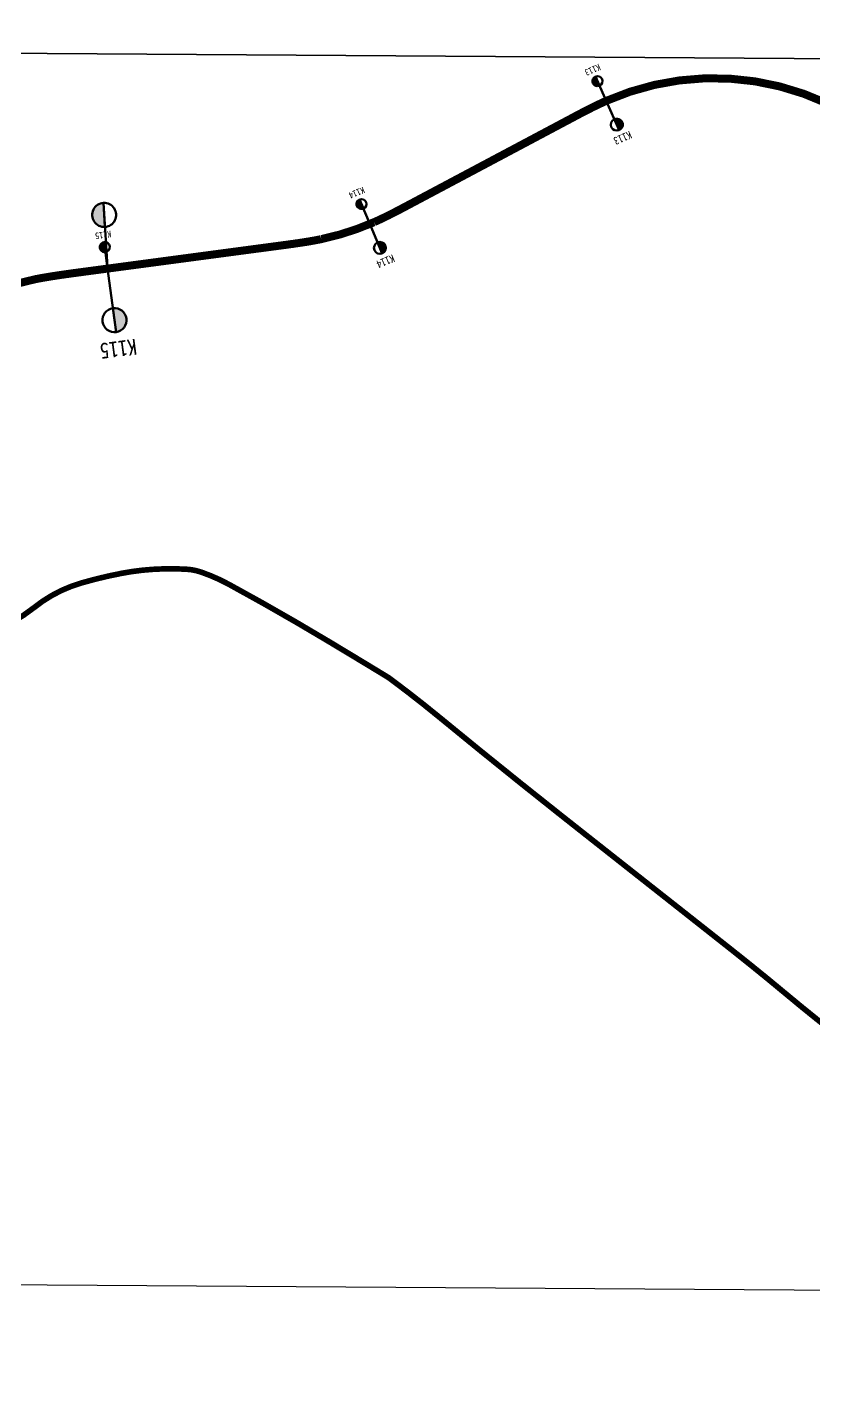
# Model space of a CAD drawing. Header units: millimetres. Extents: x 35376015 to 35425557, y 2978369 to 3016004.
# Drawn here: x 35413391 to 35416342, y 2978369 to 2983464 of the extents above; entities that cross this region are included whole.
import ezdxf
from ezdxf.enums import TextEntityAlignment as Align

# ---------------------------------------------------------------- set-up
doc = ezdxf.new("R2010")
doc.units = ezdxf.units.MM
doc.header["$XCLIPFRAME"] = 0
doc.linetypes.add('ACAD_ISO03W100', pattern=[30, 12, -18])
doc.layers.add('station', color=1, linetype='Continuous', lineweight=60)
doc.layers.add('zhix', color=5, linetype='Continuous', lineweight=30)
doc.styles.add('GTF_XW', font='SIMHEI.TTF', dxfattribs={"width": 0.85})
picture_1 = doc.add_image_def('image17.tif', size_in_pixel=(24032, 19114))
picture_2 = doc.add_image_def('image21.tif', size_in_pixel=(23730, 18922))

# ---------------------------------------------------------------- blocks, each defined once
blk = doc.blocks.new('公里标')
at = {"layer": 'station'}
h = blk.add_hatch(color=256, dxfattribs=at)
edge = h.paths.add_edge_path()
edge.add_arc((0, 13), 3, 90, 270)
edge.add_line((0, 10), (0, 16))
blk.add_line((0, 16), (0, 0), dxfattribs=at)
blk.add_lwpolyline([(0, 16, 1), (0, 10)], format="xyb", close=True, dxfattribs=at)
blk.add_lwpolyline([(0, 16, -1), (0, 10, -15.340907)], format="xyb", dxfattribs=at)

msp = doc.modelspace()

# ---------------------------------------------------------------- hatches: boundary and pattern name
at = {"layer": 'station'}
h = msp.add_hatch(color=5, dxfattribs=at)
edge = h.paths.add_edge_path()
edge.add_ellipse((35413680.3, 2982759.5), major_axis=(44.9, 3.2), ratio=1, start_angle=89.4929, end_angle=269.4929)
edge.add_line((35413683.1, 2982714.6), (35413677.5, 2982804.5))

# ---------------------------------------------------------------- linework, layer by layer
at = {"color": 7, "linetype": 'ACAD_ISO03W100', "lineweight": 30, "ltscale": 2, "const_width": 20, "flags": 128}
msp.add_lwpolyline([(35418866.2, 2978379, 0.00408), (35418596.8, 2978693.1, 0.004791), (35418362.6, 2978956.6, 0.000354), (35418239.2, 2979092.6, 0.003996), (35418228.1, 2979104.6, 0.067922), (35418130.9, 2979183.4, 0.051225), (35417981.4, 2979254.5, 0.009162), (35417860.1, 2979295.1, 0.017071), (35417793.9, 2979313.4, 0.003191), (35417664.5, 2979343.7, -0.002779), (35417515.8, 2979378.4, -0.00539), (35417279.6, 2979437.5, 0.004922), (35417021.1, 2979502.5, 0.037663), (35416897.7, 2979522.6, -0.03128), (35416749, 2979544.8, -0.053256), (35416561.7, 2979606.3, -0.060444), (35416413, 2979696.4, -0.007588), (35416234.3, 2979841, 0.006847), (35416036.6, 2980001.5, 0.000269), (35415709.9, 2980259.1, -0.000284), (35415399.9, 2980503.6, -0.004911), (35414938.6, 2980875.2, 0.012423), (35414754, 2981019.3, 0.022839), (35414740, 2981028.8, 0.001543), (35414525.8, 2981158.3, 0.010641), (35414147.8, 2981374.4, 0.041104), (35414044.6, 2981420.1, 0.069015), (35413989.5, 2981431, 0.030578), (35413863.2, 2981430.6, 0.031152), (35413746.1, 2981415.8, 0.023526), (35413594.1, 2981379.3, 0.09893), (35413417.6, 2981287.4, -0.098334), (35413240.1, 2981194.7, -0.040735), (35413083.5, 2981162.4, -0.057251), (35412969.5, 2981161.5, -0.032707), (35412844.6, 2981183.2, -0.068284), (35412787.9, 2981205.4, -0.006478), (35412708.2, 2981251.4, -0.00631), (35412627.7, 2981300.6, -0.00711), (35412453, 2981413.9, 0.016112), (35412375, 2981462.5, 0.006031), (35412355.7, 2981473.4, -0.001887), (35412293.4, 2981507.8, -0.031059), (35412115.8, 2981621.9, 0.058562), (35412018.1, 2981677.2, 0.074558), (35411972.8, 2981688.8, 0.023372), (35411824.6, 2981696.9, 0.031359), (35411658.6, 2981687.7, -0.046373), (35411546.1, 2981684.9, -0.013686), (35411441.8, 2981694.8, -0.015348), (35411349.5, 2981709.1, -0.009765), (35411222.9, 2981735.2, -0.009876), (35411098.7, 2981765.9, -0.010304), (35410982.9, 2981799.6, -0.003732), (35410665.7, 2981901.5, -0.011102), (35410325.7, 2982022, -0.019593), (35410137.6, 2982102.1, -0.046253), (35410000.5, 2982183.1, 0.027806), (35409777.8, 2982325.9, 0.038888), (35409137, 2982625.4, -0.041892), (35408543.6, 2982907.1, -0.012072), (35408137.3, 2983156.8, 0.016325), (35407835.3, 2983338.9, 0.005319), (35407527.4, 2983506.8, -0.009278), (35407351.6, 2983604.5, -0.002427), (35407251.1, 2983663.4, -0.001072), (35407024.6, 2983798.5, -0.005689), (35406755.9, 2983963.7, -0.023674), (35406693.7, 2984007.1, -0.028773), (35406654.5, 2984041.2, 0.013707), (35406574.3, 2984115.1, 0.00911), (35406364.5, 2984291.5, 0.004021), (35405878.9, 2984678.5, 0.011893), (35405195.9, 2985188.2, 0.018313), (35404733, 2985492, 0.007204), (35404263.5, 2985766.8, 0.008684), (35403867, 2985982.4, 0.000159), (35403714.4, 2986061.8, 0.000046), (35403186.2, 2986336.7, 0.00152), (35402876.1, 2986496.8, -0.002619), (35402696.3, 2986590.2, -0.160091), (35402640.3, 2986648, -0.04925), (35402551.8, 2986887.9, -0.091163), (35402531.9, 2987160, 0.101587), (35402509, 2987404.2, 0.031939), (35402455.4, 2987546.6, 0.061238), (35402414, 2987614.6, 0.066056), (35402315.7, 2987710, 0.060611), (35402186.1, 2987783.8, 0.013787), (35402000.7, 2987855.4, 0.005566), (35401535.2, 2988014.8, 0.005933), (35401024.9, 2988176.6, 0.060875), (35400973.3, 2988185.6, 0.033224), (35400911.1, 2988184.7, 0.007665), (35400643, 2988158.9, 0.016593), (35400459.3, 2988132.1, -0.061093), (35400408.8, 2988129.3, -0.014976), (35400290.7, 2988140.6, 0.003437), (35399777.5, 2988202.1, 0.001665), (35399411.5, 2988242.1, -0.004914), (35399287.6, 2988256.5, -0.047131), (35399187.2, 2988278.8, -0.017709), (35398930.6, 2988372.2, -0.000111), (35398779.7, 2988433.3, -0.000064), (35398519.9, 2988538.6, -0.000203), (35398073.5, 2988719.8, -0.000406), (35397849.8, 2988811, -0.034138), (35397734.3, 2988867.6, -0.048797), (35397661.1, 2988920, -0.026938), (35397646.4, 2988934.4, -0.001673), (35397423.8, 2989177.9, -0.010211), (35396545.8, 2990185.3, -0.111617), (35396489.3, 2990295.5, -0.00203), (35396470.1, 2990371.7, -0.000724), (35396417.2, 2990585.7, -0.000368), (35396317.1, 2990994.7, -0.001366), (35396290.5, 2991105, -0.050222), (35396256.9, 2991355.6, 0.034229), (35396219.3, 2991724.2, 0.006561), (35396183.3, 2991919, 0.00586), (35396137.5, 2992136.1, 0.016024), (35396087.8, 2992329.3, 0.014863), (35396021.5, 2992533.9, 0.042162), (35395954.4, 2992681.1, 0.029286), (35395828.8, 2992876.9, 0.036503), (35395689.3, 2993042, 0.052275), (35395572.8, 2993138.4, 0.024574), (35395433.6, 2993221.5, 0.019092), (35395245.9, 2993312.3, 0.024727), (35395060.7, 2993382.7, -0.028974), (35394903.1, 2993444.1, -0.030124), (35394739.9, 2993531.1, -0.059007), (35394665.5, 2993589.7, -0.019376), (35394594.5, 2993666.5, -0.00622), (35394386, 2993916.4, -0.009421), (35394243.9, 2994098.1, 0.015545), (35394156.4, 2994207.2, 0.089106), (35394087.4, 2994263.6, -0.100465), (35394027.2, 2994315.2, -0.041655), (35394007, 2994346.1, -0.006432), (35393896.2, 2994557.5, -0.054681), (35393773.9, 2994881.5, 0.109516), (35393695, 2995037.1, 0.074144), (35393642, 2995085, 0.038132), (35393521.4, 2995152.6, 0.066069), (35393359.2, 2995203.2, -0.108378), (35393262.5, 2995242.6, -0.00503), (35393059.4, 2995385.3, 0.003045), (35392724.9, 2995622.4, 0.000083), (35392471.9, 2995799.2, 0.000059), (35392115.6, 2996048.2, 0.004384), (35391640.4, 2996374.1, 0.078102), (35391610.9, 2996387.8, 0.037746), (35391594.4, 2996391.3, 0.002429), (35391334.8, 2996423.8, 0.010506), (35390977.1, 2996459.3, -0.036858), (35390875.7, 2996474.8, -0.036605), (35390856.6, 2996480.7, -0.001586), (35390427.7, 2996649.4, -0.004242), (35389970.5, 2996835.4, -0.026615), (35389899.5, 2996869.6, -0.128736), (35389844.8, 2996921.2, -0.014134), (35389504.6, 2997503.2, -0.01943), (35389279, 2997956.3, 0.038686), (35389156.9, 2998179.6, 0.040491), (35389062.6, 2998301.5, 0.036033), (35388937.1, 2998420.6, 0.040561), (35388843, 2998485.8, 0.049283), (35388757.2, 2998524.7, 0.11391), (35388618.7, 2998538.8, -0.068335), (35388388.5, 2998541.3, -0.035603), (35388043.8, 2998617.8, -0.141206), (35387967.5, 2998666.7, -0.001923), (35387871.2, 2998777.3, -0.000521), (35387518, 2999187, -0.000038), (35386834.3, 2999982.1, -0.000524), (35386784.5, 3000040.2, -0.010134), (35386729.9, 3000106.6, 0.008509), (35386665.1, 3000186, 0.047512), (35386585.5, 3000263.8, -0.02445), (35386424.4, 3000407.4, -0.019729), (35386303.5, 3000536.1, -0.053437), (35386266.2, 3000589.8, -0.06379), (35386232.7, 3000675.2, -0.023074), (35386182.4, 3000922.8, -0.000356), (35386171.5, 3000993.1, -0.000949), (35386167.5, 3001019.5, -0.008757), (35386151, 3001144.1, 0.006075), (35386128.2, 3001323.9, 0.038373), (35386094.2, 3001479.6, 0.046036), (35386044.5, 3001602.9, 0.055767), (35385965.9, 3001721, 0.027631), (35385770.6, 3001929.1, 0.00608), (35385451.2, 3002226.5, 0.010585), (35385262.1, 3002391.1, 0.005944), (35385135.2, 3002494.4, -0.00606), (35385010.7, 3002595.7, -0.016777), (35384908.4, 3002687.2, -0.01359), (35384789.1, 3002807.5, -0.066178), (35384707.4, 3002921.6, -0.040011), (35384615.3, 3003133.8, -0.040444), (35384572.4, 3003302.9, -0.040658), (35384557.4, 3003475.8, -0.080631), (35384601.1, 3003753.8, 0.06217), (35384670.7, 3004111.2, 0.020666), (35384677.8, 3004374.9, 0.053226), (35384665.4, 3004476.8, 0.111514), (35384601.5, 3004609.5, -0.078745), (35384499.6, 3004789.9, -0.027664), (35384444, 3004968.6, -0.040755), (35384423.1, 3005093.9, -0.151895), (35384467.7, 3005295.3, 0.164071), (35384504.7, 3005483.3, 0.000046), (35384471.7, 3005734, 0.000043), (35384436.2, 3006002.5, 0.000006), (35384400, 3006276.9, -0.000003), (35384344.1, 3006700.5, -0.004654), (35384329, 3006823.7, -0.001802), (35384294, 3007142.5)], format="xyb", dxfattribs=at)
at = {"color": 7, "lineweight": 30, "const_width": 1}
for points in [[(35416419.2, 2979704.3, -0.007588), (35416240.8, 2979848.7, 0.006847), (35416042.8, 2980009.4, 0.000269), (35415716.1, 2980267, -0.000284), (35415406.1, 2980511.4, -0.004911), (35414945, 2980882.9, 0.012423), (35414760, 2981027.4, 0.022839), (35414745.2, 2981037.3, 0.001543), (35414530.9, 2981166.9, 0.010641), (35414152.6, 2981383.2, 0.041104), (35414047.8, 2981429.5, 0.069015), (35413990.1, 2981441, 0.030578), (35413862.5, 2981440.6, 0.031152), (35413744.2, 2981425.6, 0.023526), (35413591.3, 2981388.9, 0.09893), (35413411.3, 2981295.2, -0.098334), (35413237.3, 2981204.3, -0.040735)], [(35416406.8, 2979688.5, -0.007588), (35416227.9, 2979833.3, 0.006847), (35416030.4, 2979993.7, 0.000269), (35415703.8, 2980251.2, -0.000284), (35415393.7, 2980495.7, -0.004911), (35414932.3, 2980867.5, 0.012423), (35414748.1, 2981011.3, 0.022839), (35414734.8, 2981020.3, 0.001543), (35414520.6, 2981149.7, 0.010641), (35414143.1, 2981365.7, 0.041104), (35414041.3, 2981410.6, 0.069015), (35413988.9, 2981421, 0.030578), (35413863.8, 2981420.7, 0.031152), (35413747.9, 2981405.9, 0.023526), (35413596.9, 2981369.7, 0.09893), (35413423.8, 2981279.6, -0.098334), (35413242.9, 2981185.1, -0.040735)]]:
    msp.add_lwpolyline(points, format="xyb", dxfattribs=at)
at = {"layer": 'station', "color": 5}
for p, q in [((35413677.5, 2982804.5), (35413692.5, 2982564.9)), ((35413683.1, 2982714.6), (35413677.5, 2982804.5))]:
    msp.add_line(p, q, dxfattribs=at)
for major_axis, start_param, end_param in [((44.9, 3.2), 1.561946, 4.703539), ((-45, 1.1), 1.656962, 4.798555)]:
    msp.add_ellipse((35413680.3, 2982759.5), major_axis=major_axis, ratio=1, start_param=start_param, end_param=end_param, dxfattribs=at)
at = {"layer": 'zhix', "color": 1, "const_width": 30, "flags": 128}
msp.add_lwpolyline([(35416475.1, 2983133.7, 0.241282), (35415564.7, 2983187.8), (35415564.2, 2983187.6), (35415563.3, 2983187.2), (35415562.4, 2983186.8), (35415561.5, 2983186.4), (35415560.5, 2983186), (35415559.6, 2983185.6), (35415558.7, 2983185.2), (35415557.8, 2983184.8), (35415556.9, 2983184.4), (35415556, 2983184), (35415555.1, 2983183.5), (35415554.2, 2983183.1), (35415553.2, 2983182.7), (35415552.3, 2983182.3), (35415551.4, 2983181.9), (35415550.5, 2983181.5), (35415549.6, 2983181.1), (35415548.7, 2983180.6), (35415547.8, 2983180.2), (35415546.9, 2983179.8), (35415546, 2983179.4), (35415545.1, 2983179), (35415544.2, 2983178.5), (35415543.2, 2983178.1), (35415542.3, 2983177.7), (35415541.4, 2983177.3), (35415540.5, 2983176.8), (35415539.6, 2983176.4), (35415538.7, 2983176), (35415537.8, 2983175.6), (35415536.9, 2983175.1), (35415536, 2983174.7), (35415535.1, 2983174.3), (35415534.2, 2983173.9), (35415533.3, 2983173.4), (35415532.4, 2983173), (35415531.5, 2983172.6), (35415530.6, 2983172.1), (35415529.7, 2983171.7), (35415528.8, 2983171.3), (35415527.9, 2983170.8), (35415527, 2983170.4), (35415526.1, 2983170), (35415525.2, 2983169.5), (35415524.3, 2983169.1), (35415523.4, 2983168.7), (35415522.5, 2983168.2), (35415521.6, 2983167.8), (35415520.7, 2983167.3), (35415519.8, 2983166.9), (35415518.9, 2983166.5), (35415518, 2983166), (35415517.1, 2983165.6), (35415516.2, 2983165.1), (35415515.3, 2983164.7), (35415514.4, 2983164.3), (35415513.5, 2983163.8), (35415512.6, 2983163.4), (35415511.7, 2983162.9), (35415510.8, 2983162.5), (35415509.9, 2983162), (35415509, 2983161.6), (35415508.1, 2983161.1), (35415507.2, 2983160.7), (35415506.3, 2983160.2), (35415505.5, 2983159.8), (35415504.6, 2983159.3), (35415503.7, 2983158.9), (35415502.8, 2983158.4), (35415501.9, 2983158), (35415501, 2983157.5), (35415500.1, 2983157.1), (35415499.2, 2983156.6), (35415498.3, 2983156.2), (35415497.4, 2983155.7), (35415496.5, 2983155.3), (35415495.6, 2983154.8), (35415494.7, 2983154.4), (35415493.9, 2983153.9), (35415493, 2983153.5), (35415492.1, 2983153), (35415491.2, 2983152.6), (35415490.3, 2983152.1), (35415489.4, 2983151.6), (35415488.5, 2983151.2), (35415487.6, 2983150.7), (35415486.7, 2983150.3), (35415485.8, 2983149.8), (35415485, 2983149.4), (35415484.1, 2983148.9), (35415483.2, 2983148.4), (35415482.3, 2983148), (35415481.4, 2983147.5), (35415480.5, 2983147.1), (35415479.6, 2983146.6), (35415478.7, 2983146.1), (35415477.9, 2983145.7), (35415477, 2983145.2), (35415476.1, 2983144.8), (35415475.2, 2983144.3), (35415474.3, 2983143.8), (35415473.4, 2983143.4), (35415472.5, 2983142.9), (35415471.6, 2983142.4), (35415470.8, 2983142), (35415469.9, 2983141.5), (35415469, 2983141.1), (35415468.1, 2983140.6), (35415467.2, 2983140.1), (35415466.3, 2983139.7), (35415465.4, 2983139.2), (35415464.6, 2983138.7), (35415463.7, 2983138.3), (35415462.8, 2983137.8), (35415461.9, 2983137.3), (35415461, 2983136.9), (35415460.1, 2983136.4), (35415459.3, 2983135.9), (35415458.4, 2983135.5), (35415457.5, 2983135), (35415456.6, 2983134.5), (35415455.7, 2983134.1), (35415454.8, 2983133.6), (35415453.9, 2983133.1), (35415453.1, 2983132.7), (35415452.2, 2983132.2), (35415451.3, 2983131.7), (35415450.4, 2983131.3), (35415449.5, 2983130.8), (35415448.6, 2983130.3), (35415447.8, 2983129.9), (35415446.9, 2983129.4), (35415446, 2983128.9), (35415445.1, 2983128.5), (35415444.2, 2983128), (35415443.3, 2983127.5), (35415442.5, 2983127), (35415441.6, 2983126.6), (35415440.7, 2983126.1), (35415439.8, 2983125.6), (35415438.9, 2983125.2), (35415438, 2983124.7), (35415437.2, 2983124.2), (35415436.3, 2983123.8), (35415435.4, 2983123.3), (35415434.5, 2983122.8), (35415433.6, 2983122.4), (35415432.7, 2983121.9), (35415431.9, 2983121.4), (35415431, 2983120.9), (35414825.5, 2982799), (35414824.6, 2982798.5), (35414823.7, 2982798.1), (35414822.9, 2982797.6), (35414822, 2982797.1), (35414821.1, 2982796.7), (35414820.2, 2982796.2), (35414819.3, 2982795.7), (35414818.5, 2982795.3), (35414817.6, 2982794.8), (35414816.7, 2982794.3), (35414815.8, 2982793.9), (35414814.9, 2982793.4), (35414814, 2982792.9), (35414813.2, 2982792.4), (35414812.3, 2982792), (35414811.4, 2982791.5), (35414810.5, 2982791), (35414809.6, 2982790.6), (35414808.7, 2982790.1), (35414807.9, 2982789.6), (35414807, 2982789.2), (35414806.1, 2982788.7), (35414805.2, 2982788.2), (35414804.3, 2982787.8), (35414803.4, 2982787.3), (35414802.5, 2982786.8), (35414801.7, 2982786.4), (35414800.8, 2982785.9), (35414799.9, 2982785.4), (35414799, 2982785), (35414798.1, 2982784.5), (35414797.2, 2982784), (35414796.4, 2982783.6), (35414795.5, 2982783.1), (35414794.6, 2982782.6), (35414793.7, 2982782.2), (35414792.8, 2982781.7), (35414791.9, 2982781.2), (35414791, 2982780.8), (35414790.2, 2982780.3), (35414789.3, 2982779.8), (35414788.4, 2982779.4), (35414787.5, 2982778.9), (35414786.6, 2982778.4), (35414785.7, 2982778), (35414784.8, 2982777.5), (35414784, 2982777.1), (35414783.1, 2982776.6), (35414782.2, 2982776.1), (35414781.3, 2982775.7), (35414780.4, 2982775.2), (35414779.5, 2982774.7), (35414778.6, 2982774.3), (35414777.8, 2982773.8), (35414776.9, 2982773.4), (35414776, 2982772.9), (35414775.1, 2982772.4), (35414774.2, 2982772), (35414773.3, 2982771.5), (35414772.4, 2982771.1), (35414771.5, 2982770.6), (35414770.6, 2982770.1), (35414769.8, 2982769.7), (35414768.9, 2982769.2), (35414768, 2982768.8), (35414767.1, 2982768.3), (35414766.2, 2982767.9), (35414765.3, 2982767.4), (35414764.4, 2982766.9), (35414763.5, 2982766.5), (35414762.6, 2982766), (35414761.7, 2982765.6), (35414760.9, 2982765.1), (35414760, 2982764.7), (35414759.1, 2982764.2), (35414758.2, 2982763.8), (35414757.3, 2982763.3), (35414756.4, 2982762.9), (35414755.5, 2982762.4), (35414754.6, 2982762), (35414753.7, 2982761.5), (35414752.8, 2982761.1), (35414751.9, 2982760.6), (35414751, 2982760.2), (35414750.1, 2982759.7), (35414749.3, 2982759.3), (35414748.4, 2982758.8), (35414747.5, 2982758.4), (35414746.6, 2982757.9), (35414745.7, 2982757.5), (35414744.8, 2982757), (35414743.9, 2982756.6), (35414743, 2982756.2), (35414742.1, 2982755.7), (35414741.2, 2982755.3), (35414740.3, 2982754.8), (35414739.4, 2982754.4), (35414738.5, 2982753.9), (35414737.6, 2982753.5), (35414736.7, 2982753.1), (35414735.8, 2982752.6), (35414734.9, 2982752.2), (35414734, 2982751.7), (35414733.1, 2982751.3), (35414732.2, 2982750.9), (35414731.3, 2982750.4), (35414730.4, 2982750), (35414729.5, 2982749.6), (35414728.6, 2982749.1), (35414727.7, 2982748.7), (35414726.8, 2982748.3), (35414725.9, 2982747.8), (35414725, 2982747.4), (35414724.1, 2982747), (35414723.2, 2982746.5), (35414722.3, 2982746.1), (35414721.4, 2982745.7), (35414720.5, 2982745.2), (35414719.6, 2982744.8), (35414718.7, 2982744.4), (35414717.8, 2982744), (35414716.9, 2982743.5), (35414716, 2982743.1), (35414715.1, 2982742.7), (35414714.2, 2982742.3), (35414713.3, 2982741.8), (35414712.3, 2982741.4), (35414711.4, 2982741), (35414710.5, 2982740.6), (35414709.6, 2982740.2), (35414708.7, 2982739.7), (35414707.8, 2982739.3), (35414706.9, 2982738.9), (35414706, 2982738.5), (35414705.1, 2982738.1), (35414704.2, 2982737.7), (35414703.3, 2982737.2), (35414702.3, 2982736.8), (35414701.4, 2982736.4), (35414700.5, 2982736), (35414699.6, 2982735.6), (35414698.7, 2982735.2), (35414697.8, 2982734.8), (35414696.9, 2982734.4), (35414696, 2982734), (35414695, 2982733.6), (35414694.1, 2982733.2), (35414693.2, 2982732.8), (35414692.3, 2982732.4), (35414691.8, 2982732.1, -0.051831), (35414495, 2982669), (35414494.5, 2982668.8), (35414493.5, 2982668.6), (35414492.5, 2982668.4), (35414491.5, 2982668.2), (35414490.6, 2982668), (35414489.6, 2982667.8), (35414488.6, 2982667.6), (35414487.6, 2982667.4), (35414486.6, 2982667.2), (35414485.7, 2982667), (35414484.7, 2982666.8), (35414483.7, 2982666.7), (35414482.7, 2982666.5), (35414481.7, 2982666.3), (35414480.8, 2982666.1), (35414479.8, 2982665.9), (35414478.8, 2982665.7), (35414477.8, 2982665.5), (35414476.8, 2982665.3), (35414475.8, 2982665.1), (35414474.9, 2982664.9), (35414473.9, 2982664.7), (35414472.9, 2982664.6), (35414471.9, 2982664.4), (35414470.9, 2982664.2), (35414470, 2982664), (35414469, 2982663.8), (35414468, 2982663.6), (35414467, 2982663.5), (35414466, 2982663.3), (35414465, 2982663.1), (35414464.1, 2982662.9), (35414463.1, 2982662.8), (35414462.1, 2982662.6), (35414461.1, 2982662.4), (35414460.1, 2982662.2), (35414459.1, 2982662), (35414458.1, 2982661.9), (35414457.2, 2982661.7), (35414456.2, 2982661.5), (35414455.2, 2982661.4), (35414454.2, 2982661.2), (35414453.2, 2982661), (35414452.2, 2982660.8), (35414451.2, 2982660.7), (35414450.3, 2982660.5), (35414449.3, 2982660.3), (35414448.3, 2982660.2), (35414447.3, 2982660), (35414446.3, 2982659.8), (35414445.3, 2982659.7), (35414444.3, 2982659.5), (35414443.4, 2982659.4), (35414442.4, 2982659.2), (35414441.4, 2982659), (35414440.4, 2982658.9), (35414439.4, 2982658.7), (35414438.4, 2982658.5), (35414437.4, 2982658.4), (35414436.5, 2982658.2), (35414435.5, 2982658.1), (35414434.5, 2982657.9), (35414433.5, 2982657.7), (35414432.5, 2982657.6), (35414431.5, 2982657.4), (35414430.5, 2982657.3), (35414429.5, 2982657.1), (35414428.5, 2982657), (35414427.6, 2982656.8), (35414426.6, 2982656.7), (35414425.6, 2982656.5), (35414424.6, 2982656.4), (35414423.6, 2982656.2), (35414422.6, 2982656.1), (35414421.6, 2982655.9), (35414420.6, 2982655.8), (35414419.7, 2982655.6), (35414418.7, 2982655.5), (35414417.7, 2982655.3), (35414416.7, 2982655.2), (35414415.7, 2982655), (35414414.7, 2982654.9), (35414413.7, 2982654.7), (35414412.7, 2982654.6), (35414411.7, 2982654.4), (35414410.8, 2982654.3), (35414409.8, 2982654.1), (35414408.8, 2982654), (35414407.8, 2982653.8), (35414406.8, 2982653.7), (35414405.8, 2982653.6), (35414404.8, 2982653.4), (35414403.8, 2982653.3), (35414402.8, 2982653.1), (35414401.8, 2982653), (35414400.9, 2982652.8), (35414399.9, 2982652.7), (35414398.9, 2982652.6), (35414397.9, 2982652.4), (35414396.9, 2982652.3), (35414395.9, 2982652.1), (35414394.9, 2982652), (35414393.9, 2982651.9), (35414392.9, 2982651.7), (35414391.9, 2982651.6), (35414391, 2982651.4), (35414390, 2982651.3), (35414389, 2982651.2), (35414388, 2982651), (35414387, 2982650.9), (35414386, 2982650.7), (35414385, 2982650.6), (35414384, 2982650.5), (35414383, 2982650.3), (35414382, 2982650.2), (35414381, 2982650.1), (35414380.1, 2982649.9), (35414379.1, 2982649.8), (35414378.1, 2982649.7), (35414377.1, 2982649.5), (35414376.1, 2982649.4), (35414375.1, 2982649.3), (35414374.1, 2982649.1), (35414373.1, 2982649), (35414372.1, 2982648.8), (35414371.1, 2982648.7), (35414370.2, 2982648.6), (35414369.2, 2982648.4), (35414368.2, 2982648.3), (35414367.2, 2982648.2), (35414366.2, 2982648), (35414365.2, 2982647.9), (35414364.2, 2982647.8), (35414363.2, 2982647.6), (35414362.2, 2982647.5), (35414361.2, 2982647.4), (35414360.2, 2982647.2), (35414359.2, 2982647.1), (35414358.3, 2982647), (35414357.3, 2982646.8), (35414356.3, 2982646.7), (35414355.3, 2982646.6), (35414354.3, 2982646.5), (35414353.3, 2982646.3), (35414352.3, 2982646.2), (35414351.3, 2982646.1), (35414350.3, 2982645.9), (35414349.3, 2982645.8), (35414348.3, 2982645.7), (35414347.4, 2982645.5), (35413599.2, 2982545.8), (35413598.2, 2982545.6), (35413597.2, 2982545.5), (35413596.2, 2982545.4), (35413595.2, 2982545.3), (35413594.3, 2982545.1), (35413593.3, 2982545), (35413592.3, 2982544.9), (35413591.3, 2982544.7), (35413590.3, 2982544.6), (35413589.3, 2982544.5), (35413588.3, 2982544.3), (35413587.3, 2982544.2), (35413586.3, 2982544.1), (35413585.3, 2982543.9), (35413584.3, 2982543.8), (35413583.3, 2982543.7), (35413582.4, 2982543.5), (35413581.4, 2982543.4), (35413580.4, 2982543.3), (35413579.4, 2982543.1), (35413578.4, 2982543), (35413577.4, 2982542.9), (35413576.4, 2982542.7), (35413575.4, 2982542.6), (35413574.4, 2982542.5), (35413573.4, 2982542.3), (35413572.4, 2982542.2), (35413571.5, 2982542.1), (35413570.5, 2982541.9), (35413569.5, 2982541.8), (35413568.5, 2982541.7), (35413567.5, 2982541.5), (35413566.5, 2982541.4), (35413565.5, 2982541.3), (35413564.5, 2982541.1), (35413563.5, 2982541), (35413562.5, 2982540.9), (35413561.5, 2982540.7), (35413560.6, 2982540.6), (35413559.6, 2982540.5), (35413558.6, 2982540.3), (35413557.6, 2982540.2), (35413556.6, 2982540), (35413555.6, 2982539.9), (35413554.6, 2982539.8), (35413553.6, 2982539.6), (35413552.6, 2982539.5), (35413551.6, 2982539.4), (35413550.6, 2982539.2), (35413549.7, 2982539.1), (35413548.7, 2982539), (35413547.7, 2982538.8), (35413546.7, 2982538.7), (35413545.7, 2982538.5), (35413544.7, 2982538.4), (35413543.7, 2982538.3), (35413542.7, 2982538.1), (35413541.7, 2982538), (35413540.7, 2982537.9), (35413539.8, 2982537.7), (35413538.8, 2982537.6), (35413537.8, 2982537.4), (35413536.8, 2982537.3), (35413535.8, 2982537.2), (35413534.8, 2982537), (35413533.8, 2982536.9), (35413532.8, 2982536.7), (35413531.8, 2982536.6), (35413530.8, 2982536.5), (35413529.9, 2982536.3), (35413528.9, 2982536.2), (35413527.9, 2982536), (35413526.9, 2982535.9), (35413525.9, 2982535.8), (35413524.9, 2982535.6), (35413523.9, 2982535.5), (35413522.9, 2982535.3), (35413521.9, 2982535.2), (35413520.9, 2982535), (35413520, 2982534.9), (35413519, 2982534.8), (35413518, 2982534.6), (35413517, 2982534.5), (35413516, 2982534.3), (35413515, 2982534.2), (35413514, 2982534), (35413513, 2982533.9), (35413512, 2982533.7), (35413511, 2982533.6), (35413510.1, 2982533.4), (35413509.1, 2982533.3), (35413508.1, 2982533.1), (35413507.1, 2982533), (35413506.1, 2982532.9), (35413505.1, 2982532.7), (35413504.1, 2982532.6), (35413503.1, 2982532.4), (35413502.1, 2982532.3), (35413501.2, 2982532.1), (35413500.2, 2982532), (35413499.2, 2982531.8), (35413498.2, 2982531.7), (35413497.2, 2982531.5), (35413496.2, 2982531.3), (35413495.2, 2982531.2), (35413494.2, 2982531), (35413493.3, 2982530.9), (35413492.3, 2982530.7), (35413491.3, 2982530.6), (35413490.3, 2982530.4), (35413489.3, 2982530.3), (35413488.3, 2982530.1), (35413487.3, 2982530), (35413486.3, 2982529.8), (35413485.3, 2982529.7), (35413484.4, 2982529.5), (35413483.4, 2982529.3), (35413482.4, 2982529.2), (35413481.4, 2982529), (35413480.4, 2982528.9), (35413479.4, 2982528.7), (35413478.4, 2982528.5), (35413477.4, 2982528.4), (35413476.5, 2982528.2), (35413475.5, 2982528.1), (35413474.5, 2982527.9), (35413473.5, 2982527.7), (35413472.5, 2982527.6), (35413471.5, 2982527.4), (35413470.5, 2982527.3), (35413469.6, 2982527.1), (35413468.6, 2982526.9), (35413467.6, 2982526.8), (35413466.6, 2982526.6), (35413465.6, 2982526.4), (35413464.6, 2982526.3), (35413463.6, 2982526.1), (35413462.6, 2982525.9), (35413461.7, 2982525.8), (35413460.7, 2982525.6), (35413459.7, 2982525.4), (35413458.7, 2982525.3), (35413457.7, 2982525.1), (35413456.7, 2982524.9), (35413455.7, 2982524.8), (35413454.8, 2982524.6), (35413453.8, 2982524.4), (35413452.8, 2982524.2), (35413451.8, 2982524.1), (35413450.8, 2982523.9), (35413449.8, 2982523.7), (35413448.9, 2982523.5), (35413447.9, 2982523.4), (35413446.9, 2982523.2), (35413445.9, 2982523), (35413444.9, 2982522.8), (35413443.9, 2982522.7), (35413442.9, 2982522.5), (35413442, 2982522.3), (35413441, 2982522.1), (35413440, 2982522), (35413439, 2982521.8), (35413438, 2982521.6), (35413437, 2982521.4), (35413436.1, 2982521.2), (35413435.1, 2982521.1), (35413434.1, 2982520.9), (35413433.1, 2982520.7), (35413432.1, 2982520.5), (35413431.1, 2982520.3), (35413430.2, 2982520.1), (35413429.2, 2982519.9), (35413428.2, 2982519.8), (35413427.2, 2982519.6), (35413426.2, 2982519.4), (35413425.3, 2982519.2), (35413424.3, 2982519), (35413423.3, 2982518.8), (35413422.3, 2982518.6), (35413421.8, 2982518.5, 0.139827), (35412688.2, 2982145.8)], format="xyb", dxfattribs=at)
at = {"layer": 'zhix', "color": 5, "const_width": 30, "flags": 128}
msp.add_lwpolyline([(35416475.1, 2983133.7, 0.241282), (35415564.7, 2983187.8), (35415564.2, 2983187.6), (35415563.3, 2983187.2), (35415562.4, 2983186.8), (35415561.5, 2983186.4), (35415560.5, 2983186), (35415559.6, 2983185.6), (35415558.7, 2983185.2), (35415557.8, 2983184.8), (35415556.9, 2983184.4), (35415556, 2983184), (35415555.1, 2983183.5), (35415554.2, 2983183.1), (35415553.2, 2983182.7), (35415552.3, 2983182.3), (35415551.4, 2983181.9), (35415550.5, 2983181.5), (35415549.6, 2983181.1), (35415548.7, 2983180.6), (35415547.8, 2983180.2), (35415546.9, 2983179.8), (35415546, 2983179.4), (35415545.1, 2983179), (35415544.2, 2983178.5), (35415543.2, 2983178.1), (35415542.3, 2983177.7), (35415541.4, 2983177.3), (35415540.5, 2983176.8), (35415539.6, 2983176.4), (35415538.7, 2983176), (35415537.8, 2983175.6), (35415536.9, 2983175.1), (35415536, 2983174.7), (35415535.1, 2983174.3), (35415534.2, 2983173.9), (35415533.3, 2983173.4), (35415532.4, 2983173), (35415531.5, 2983172.6), (35415530.6, 2983172.1), (35415529.7, 2983171.7), (35415528.8, 2983171.3), (35415527.9, 2983170.8), (35415527, 2983170.4), (35415526.1, 2983170), (35415525.2, 2983169.5), (35415524.3, 2983169.1), (35415523.4, 2983168.7), (35415522.5, 2983168.2), (35415521.6, 2983167.8), (35415520.7, 2983167.3), (35415519.8, 2983166.9), (35415518.9, 2983166.5), (35415518, 2983166), (35415517.1, 2983165.6), (35415516.2, 2983165.1), (35415515.3, 2983164.7), (35415514.4, 2983164.3), (35415513.5, 2983163.8), (35415512.6, 2983163.4), (35415511.7, 2983162.9), (35415510.8, 2983162.5), (35415509.9, 2983162), (35415509, 2983161.6), (35415508.1, 2983161.1), (35415507.2, 2983160.7), (35415506.3, 2983160.2), (35415505.5, 2983159.8), (35415504.6, 2983159.3), (35415503.7, 2983158.9), (35415502.8, 2983158.4), (35415501.9, 2983158), (35415501, 2983157.5), (35415500.1, 2983157.1), (35415499.2, 2983156.6), (35415498.3, 2983156.2), (35415497.4, 2983155.7), (35415496.5, 2983155.3), (35415495.6, 2983154.8), (35415494.7, 2983154.4), (35415493.9, 2983153.9), (35415493, 2983153.5), (35415492.1, 2983153), (35415491.2, 2983152.6), (35415490.3, 2983152.1), (35415489.4, 2983151.6), (35415488.5, 2983151.2), (35415487.6, 2983150.7), (35415486.7, 2983150.3), (35415485.8, 2983149.8), (35415485, 2983149.4), (35415484.1, 2983148.9), (35415483.2, 2983148.4), (35415482.3, 2983148), (35415481.4, 2983147.5), (35415480.5, 2983147.1), (35415479.6, 2983146.6), (35415478.7, 2983146.1), (35415477.9, 2983145.7), (35415477, 2983145.2), (35415476.1, 2983144.8), (35415475.2, 2983144.3), (35415474.3, 2983143.8), (35415473.4, 2983143.4), (35415472.5, 2983142.9), (35415471.6, 2983142.4), (35415470.8, 2983142), (35415469.9, 2983141.5), (35415469, 2983141.1), (35415468.1, 2983140.6), (35415467.2, 2983140.1), (35415466.3, 2983139.7), (35415465.4, 2983139.2), (35415464.6, 2983138.7), (35415463.7, 2983138.3), (35415462.8, 2983137.8), (35415461.9, 2983137.3), (35415461, 2983136.9), (35415460.1, 2983136.4), (35415459.3, 2983135.9), (35415458.4, 2983135.5), (35415457.5, 2983135), (35415456.6, 2983134.5), (35415455.7, 2983134.1), (35415454.8, 2983133.6), (35415453.9, 2983133.1), (35415453.1, 2983132.7), (35415452.2, 2983132.2), (35415451.3, 2983131.7), (35415450.4, 2983131.3), (35415449.5, 2983130.8), (35415448.6, 2983130.3), (35415447.8, 2983129.9), (35415446.9, 2983129.4), (35415446, 2983128.9), (35415445.1, 2983128.5), (35415444.2, 2983128), (35415443.3, 2983127.5), (35415442.5, 2983127), (35415441.6, 2983126.6), (35415440.7, 2983126.1), (35415439.8, 2983125.6), (35415438.9, 2983125.2), (35415438, 2983124.7), (35415437.2, 2983124.2), (35415436.3, 2983123.8), (35415435.4, 2983123.3), (35415434.5, 2983122.8), (35415433.6, 2983122.4), (35415432.7, 2983121.9), (35415431.9, 2983121.4), (35415431, 2983120.9), (35414825.5, 2982799), (35414824.6, 2982798.5), (35414823.7, 2982798.1), (35414822.9, 2982797.6), (35414822, 2982797.1), (35414821.1, 2982796.7), (35414820.2, 2982796.2), (35414819.3, 2982795.7), (35414818.5, 2982795.3), (35414817.6, 2982794.8), (35414816.7, 2982794.3), (35414815.8, 2982793.9), (35414814.9, 2982793.4), (35414814, 2982792.9), (35414813.2, 2982792.4), (35414812.3, 2982792), (35414811.4, 2982791.5), (35414810.5, 2982791), (35414809.6, 2982790.6), (35414808.7, 2982790.1), (35414807.9, 2982789.6), (35414807, 2982789.2), (35414806.1, 2982788.7), (35414805.2, 2982788.2), (35414804.3, 2982787.8), (35414803.4, 2982787.3), (35414802.5, 2982786.8), (35414801.7, 2982786.4), (35414800.8, 2982785.9), (35414799.9, 2982785.4), (35414799, 2982785), (35414798.1, 2982784.5), (35414797.2, 2982784), (35414796.4, 2982783.6), (35414795.5, 2982783.1), (35414794.6, 2982782.6), (35414793.7, 2982782.2), (35414792.8, 2982781.7), (35414791.9, 2982781.2), (35414791, 2982780.8), (35414790.2, 2982780.3), (35414789.3, 2982779.8), (35414788.4, 2982779.4), (35414787.5, 2982778.9), (35414786.6, 2982778.4), (35414785.7, 2982778), (35414784.8, 2982777.5), (35414784, 2982777.1), (35414783.1, 2982776.6), (35414782.2, 2982776.1), (35414781.3, 2982775.7), (35414780.4, 2982775.2), (35414779.5, 2982774.7), (35414778.6, 2982774.3), (35414777.8, 2982773.8), (35414776.9, 2982773.4), (35414776, 2982772.9), (35414775.1, 2982772.4), (35414774.2, 2982772), (35414773.3, 2982771.5), (35414772.4, 2982771.1), (35414771.5, 2982770.6), (35414770.6, 2982770.1), (35414769.8, 2982769.7), (35414768.9, 2982769.2), (35414768, 2982768.8), (35414767.1, 2982768.3), (35414766.2, 2982767.9), (35414765.3, 2982767.4), (35414764.4, 2982766.9), (35414763.5, 2982766.5), (35414762.6, 2982766), (35414761.7, 2982765.6), (35414760.9, 2982765.1), (35414760, 2982764.7), (35414759.1, 2982764.2), (35414758.2, 2982763.8), (35414757.3, 2982763.3), (35414756.4, 2982762.9), (35414755.5, 2982762.4), (35414754.6, 2982762), (35414753.7, 2982761.5), (35414752.8, 2982761.1), (35414751.9, 2982760.6), (35414751, 2982760.2), (35414750.1, 2982759.7), (35414749.3, 2982759.3), (35414748.4, 2982758.8), (35414747.5, 2982758.4), (35414746.6, 2982757.9), (35414745.7, 2982757.5), (35414744.8, 2982757), (35414743.9, 2982756.6), (35414743, 2982756.2), (35414742.1, 2982755.7), (35414741.2, 2982755.3), (35414740.3, 2982754.8), (35414739.4, 2982754.4), (35414738.5, 2982753.9), (35414737.6, 2982753.5), (35414736.7, 2982753.1), (35414735.8, 2982752.6), (35414734.9, 2982752.2), (35414734, 2982751.7), (35414733.1, 2982751.3), (35414732.2, 2982750.9), (35414731.3, 2982750.4), (35414730.4, 2982750), (35414729.5, 2982749.6), (35414728.6, 2982749.1), (35414727.7, 2982748.7), (35414726.8, 2982748.3), (35414725.9, 2982747.8), (35414725, 2982747.4), (35414724.1, 2982747), (35414723.2, 2982746.5), (35414722.3, 2982746.1), (35414721.4, 2982745.7), (35414720.5, 2982745.2), (35414719.6, 2982744.8), (35414718.7, 2982744.4), (35414717.8, 2982744), (35414716.9, 2982743.5), (35414716, 2982743.1), (35414715.1, 2982742.7), (35414714.2, 2982742.3), (35414713.3, 2982741.8), (35414712.3, 2982741.4), (35414711.4, 2982741), (35414710.5, 2982740.6), (35414709.6, 2982740.2), (35414708.7, 2982739.7), (35414707.8, 2982739.3), (35414706.9, 2982738.9), (35414706, 2982738.5), (35414705.1, 2982738.1), (35414704.2, 2982737.7), (35414703.3, 2982737.2), (35414702.3, 2982736.8), (35414701.4, 2982736.4), (35414700.5, 2982736), (35414699.6, 2982735.6), (35414698.7, 2982735.2), (35414697.8, 2982734.8), (35414696.9, 2982734.4), (35414696, 2982734), (35414695, 2982733.6), (35414694.1, 2982733.2), (35414693.2, 2982732.8), (35414692.3, 2982732.4), (35414691.8, 2982732.1, -0.051831), (35414495, 2982669), (35414494.5, 2982668.8), (35414493.5, 2982668.6), (35414492.5, 2982668.4), (35414491.5, 2982668.2), (35414490.6, 2982668), (35414489.6, 2982667.8), (35414488.6, 2982667.6), (35414487.6, 2982667.4), (35414486.6, 2982667.2), (35414485.7, 2982667), (35414484.7, 2982666.8), (35414483.7, 2982666.7), (35414482.7, 2982666.5), (35414481.7, 2982666.3), (35414480.8, 2982666.1), (35414479.8, 2982665.9), (35414478.8, 2982665.7), (35414477.8, 2982665.5), (35414476.8, 2982665.3), (35414475.8, 2982665.1), (35414474.9, 2982664.9), (35414473.9, 2982664.7), (35414472.9, 2982664.6), (35414471.9, 2982664.4), (35414470.9, 2982664.2), (35414470, 2982664), (35414469, 2982663.8), (35414468, 2982663.6), (35414467, 2982663.5), (35414466, 2982663.3), (35414465, 2982663.1), (35414464.1, 2982662.9), (35414463.1, 2982662.8), (35414462.1, 2982662.6), (35414461.1, 2982662.4), (35414460.1, 2982662.2), (35414459.1, 2982662), (35414458.1, 2982661.9), (35414457.2, 2982661.7), (35414456.2, 2982661.5), (35414455.2, 2982661.4), (35414454.2, 2982661.2), (35414453.2, 2982661), (35414452.2, 2982660.8), (35414451.2, 2982660.7), (35414450.3, 2982660.5), (35414449.3, 2982660.3), (35414448.3, 2982660.2), (35414447.3, 2982660), (35414446.3, 2982659.8), (35414445.3, 2982659.7), (35414444.3, 2982659.5), (35414443.4, 2982659.4), (35414442.4, 2982659.2), (35414441.4, 2982659), (35414440.4, 2982658.9), (35414439.4, 2982658.7), (35414438.4, 2982658.5), (35414437.4, 2982658.4), (35414436.5, 2982658.2), (35414435.5, 2982658.1), (35414434.5, 2982657.9), (35414433.5, 2982657.7), (35414432.5, 2982657.6), (35414431.5, 2982657.4), (35414430.5, 2982657.3), (35414429.5, 2982657.1), (35414428.5, 2982657), (35414427.6, 2982656.8), (35414426.6, 2982656.7), (35414425.6, 2982656.5), (35414424.6, 2982656.4), (35414423.6, 2982656.2), (35414422.6, 2982656.1), (35414421.6, 2982655.9), (35414420.6, 2982655.8), (35414419.7, 2982655.6), (35414418.7, 2982655.5), (35414417.7, 2982655.3), (35414416.7, 2982655.2), (35414415.7, 2982655), (35414414.7, 2982654.9), (35414413.7, 2982654.7), (35414412.7, 2982654.6), (35414411.7, 2982654.4), (35414410.8, 2982654.3), (35414409.8, 2982654.1), (35414408.8, 2982654), (35414407.8, 2982653.8), (35414406.8, 2982653.7), (35414405.8, 2982653.6), (35414404.8, 2982653.4), (35414403.8, 2982653.3), (35414402.8, 2982653.1), (35414401.8, 2982653), (35414400.9, 2982652.8), (35414399.9, 2982652.7), (35414398.9, 2982652.6), (35414397.9, 2982652.4), (35414396.9, 2982652.3), (35414395.9, 2982652.1), (35414394.9, 2982652), (35414393.9, 2982651.9), (35414392.9, 2982651.7), (35414391.9, 2982651.6), (35414391, 2982651.4), (35414390, 2982651.3), (35414389, 2982651.2), (35414388, 2982651), (35414387, 2982650.9), (35414386, 2982650.7), (35414385, 2982650.6), (35414384, 2982650.5), (35414383, 2982650.3), (35414382, 2982650.2), (35414381, 2982650.1), (35414380.1, 2982649.9), (35414379.1, 2982649.8), (35414378.1, 2982649.7), (35414377.1, 2982649.5), (35414376.1, 2982649.4), (35414375.1, 2982649.3), (35414374.1, 2982649.1), (35414373.1, 2982649), (35414372.1, 2982648.8), (35414371.1, 2982648.7), (35414370.2, 2982648.6), (35414369.2, 2982648.4), (35414368.2, 2982648.3), (35414367.2, 2982648.2), (35414366.2, 2982648), (35414365.2, 2982647.9), (35414364.2, 2982647.8), (35414363.2, 2982647.6), (35414362.2, 2982647.5), (35414361.2, 2982647.4), (35414360.2, 2982647.2), (35414359.2, 2982647.1), (35414358.3, 2982647), (35414357.3, 2982646.8), (35414356.3, 2982646.7), (35414355.3, 2982646.6), (35414354.3, 2982646.5), (35414353.3, 2982646.3), (35414352.3, 2982646.2), (35414351.3, 2982646.1), (35414350.3, 2982645.9), (35414349.3, 2982645.8), (35414348.3, 2982645.7), (35414347.4, 2982645.5), (35413599.2, 2982545.8), (35413598.2, 2982545.6), (35413597.2, 2982545.5), (35413596.2, 2982545.4), (35413595.2, 2982545.3), (35413594.3, 2982545.1), (35413593.3, 2982545), (35413592.3, 2982544.9), (35413591.3, 2982544.7), (35413590.3, 2982544.6), (35413589.3, 2982544.5), (35413588.3, 2982544.3), (35413587.3, 2982544.2), (35413586.3, 2982544.1), (35413585.3, 2982543.9), (35413584.3, 2982543.8), (35413583.3, 2982543.7), (35413582.4, 2982543.5), (35413581.4, 2982543.4), (35413580.4, 2982543.3), (35413579.4, 2982543.1), (35413578.4, 2982543), (35413577.4, 2982542.9), (35413576.4, 2982542.7), (35413575.4, 2982542.6), (35413574.4, 2982542.5), (35413573.4, 2982542.3), (35413572.4, 2982542.2), (35413571.5, 2982542.1), (35413570.5, 2982541.9), (35413569.5, 2982541.8), (35413568.5, 2982541.7), (35413567.5, 2982541.5), (35413566.5, 2982541.4), (35413565.5, 2982541.3), (35413564.5, 2982541.1), (35413563.5, 2982541), (35413562.5, 2982540.9), (35413561.5, 2982540.7), (35413560.6, 2982540.6), (35413559.6, 2982540.5), (35413558.6, 2982540.3), (35413557.6, 2982540.2), (35413556.6, 2982540), (35413555.6, 2982539.9), (35413554.6, 2982539.8), (35413553.6, 2982539.6), (35413552.6, 2982539.5), (35413551.6, 2982539.4), (35413550.6, 2982539.2), (35413549.7, 2982539.1), (35413548.7, 2982539), (35413547.7, 2982538.8), (35413546.7, 2982538.7), (35413545.7, 2982538.5), (35413544.7, 2982538.4), (35413543.7, 2982538.3), (35413542.7, 2982538.1), (35413541.7, 2982538), (35413540.7, 2982537.9), (35413539.8, 2982537.7), (35413538.8, 2982537.6), (35413537.8, 2982537.4), (35413536.8, 2982537.3), (35413535.8, 2982537.2), (35413534.8, 2982537), (35413533.8, 2982536.9), (35413532.8, 2982536.7), (35413531.8, 2982536.6), (35413530.8, 2982536.5), (35413529.9, 2982536.3), (35413528.9, 2982536.2), (35413527.9, 2982536), (35413526.9, 2982535.9), (35413525.9, 2982535.8), (35413524.9, 2982535.6), (35413523.9, 2982535.5), (35413522.9, 2982535.3), (35413521.9, 2982535.2), (35413520.9, 2982535), (35413520, 2982534.9), (35413519, 2982534.8), (35413518, 2982534.6), (35413517, 2982534.5), (35413516, 2982534.3), (35413515, 2982534.2), (35413514, 2982534), (35413513, 2982533.9), (35413512, 2982533.7), (35413511, 2982533.6), (35413510.1, 2982533.4), (35413509.1, 2982533.3), (35413508.1, 2982533.1), (35413507.1, 2982533), (35413506.1, 2982532.9), (35413505.1, 2982532.7), (35413504.1, 2982532.6), (35413503.1, 2982532.4), (35413502.1, 2982532.3), (35413501.2, 2982532.1), (35413500.2, 2982532), (35413499.2, 2982531.8), (35413498.2, 2982531.7), (35413497.2, 2982531.5), (35413496.2, 2982531.3), (35413495.2, 2982531.2), (35413494.2, 2982531), (35413493.3, 2982530.9), (35413492.3, 2982530.7), (35413491.3, 2982530.6), (35413490.3, 2982530.4), (35413489.3, 2982530.3), (35413488.3, 2982530.1), (35413487.3, 2982530), (35413486.3, 2982529.8), (35413485.3, 2982529.7), (35413484.4, 2982529.5), (35413483.4, 2982529.3), (35413482.4, 2982529.2), (35413481.4, 2982529), (35413480.4, 2982528.9), (35413479.4, 2982528.7), (35413478.4, 2982528.5), (35413477.4, 2982528.4), (35413476.5, 2982528.2), (35413475.5, 2982528.1), (35413474.5, 2982527.9), (35413473.5, 2982527.7), (35413472.5, 2982527.6), (35413471.5, 2982527.4), (35413470.5, 2982527.3), (35413469.6, 2982527.1), (35413468.6, 2982526.9), (35413467.6, 2982526.8), (35413466.6, 2982526.6), (35413465.6, 2982526.4), (35413464.6, 2982526.3), (35413463.6, 2982526.1), (35413462.6, 2982525.9), (35413461.7, 2982525.8), (35413460.7, 2982525.6), (35413459.7, 2982525.4), (35413458.7, 2982525.3), (35413457.7, 2982525.1), (35413456.7, 2982524.9), (35413455.7, 2982524.8), (35413454.8, 2982524.6), (35413453.8, 2982524.4), (35413452.8, 2982524.2), (35413451.8, 2982524.1), (35413450.8, 2982523.9), (35413449.8, 2982523.7), (35413448.9, 2982523.5), (35413447.9, 2982523.4), (35413446.9, 2982523.2), (35413445.9, 2982523), (35413444.9, 2982522.8), (35413443.9, 2982522.7), (35413442.9, 2982522.5), (35413442, 2982522.3), (35413441, 2982522.1), (35413440, 2982522), (35413439, 2982521.8), (35413438, 2982521.6), (35413437, 2982521.4), (35413436.1, 2982521.2), (35413435.1, 2982521.1), (35413434.1, 2982520.9), (35413433.1, 2982520.7), (35413432.1, 2982520.5), (35413431.1, 2982520.3), (35413430.2, 2982520.1), (35413429.2, 2982519.9), (35413428.2, 2982519.8), (35413427.2, 2982519.6), (35413426.2, 2982519.4), (35413425.3, 2982519.2), (35413424.3, 2982519), (35413423.3, 2982518.8), (35413422.3, 2982518.6), (35413421.8, 2982518.5, 0.139827), (35412688.2, 2982145.8)], format="xyb", dxfattribs=at)

# ---------------------------------------------------------------- block references
at = {"layer": 'station', "color": 5, "yscale": 6.25, "zscale": 6.25}
for p, xscale, rotation in [((35415563.5, 2983187.3), 6.250000000632593, 23.80500555015504), ((35414676.6, 2982725.6), 6.249999999240784, 22.78147697674551), ((35413693.2, 2982558.3), 6.250000001291072, 7.594180262944646)]:
    msp.add_blockref('公里标', p, dxfattribs=dict(at, xscale=xscale, rotation=rotation))
at = {"layer": 'station', "color": 1}
for p, xscale, yscale, zscale, rotation in [((35415563.5, 2983187.3), 7.499999998145195, 7.5, 7.5, 203.8050055612973), ((35414676.6, 2982725.6), 7.500000003246613, 7.5, 7.5, 202.7814769641776), ((35413693.2, 2982558.3), 15.00000000024294, 15, 15, 187.59418026727)]:
    msp.add_blockref('公里标', p, dxfattribs=dict(at, xscale=xscale, yscale=yscale, zscale=zscale, rotation=rotation))

# ---------------------------------------------------------------- texts
at = {"layer": 'station', "color": 5, "style": 'GTF_XW', "width": 0.85}
for s, rotation, p in [('K113', 203.805, (35415517.3, 2983291.9)), ('K114', 202.7815, (35414632.4, 2982831)), ('K115', 187.5942, (35413678.1, 2982671.6))]:
    msp.add_text(s, height=25, rotation=rotation, dxfattribs=at).set_placement(p, align=Align.TOP_CENTER)
at = {"layer": 'station', "color": 1, "style": 'GTF_XW', "width": 0.85}
for s, height, rotation, p in [('K113', 30, 203.805, (35415618.8, 2983061.8)), ('K114', 30, 202.7815, (35414729.7, 2982599.2)), ('K115', 60, 187.5942, (35413729.5, 2982286.4))]:
    msp.add_text(s, height=height, rotation=rotation, dxfattribs=at).set_placement(p, align=Align.CENTER)

# ---------------------------------------------------------------- pictures from other files: only their frames are drawn
at = {"color": 251}
image = msp.add_image(picture_1, insert=(35412827.8, 2982763.3), size_in_units=(7599.4, 6044.2), rotation=-0.0022, dxfattribs=at)
image.set_boundary_path([(1011.7, 2601.64), (946.9, 12041.34), (913.3, 17203.15), (13191, 17285.83), (20537.55, 17334.7), (20592.8, 8877.5), (20631.9, 2730.96), (10030.74, 2661.2), (1011.4, 2602), (1011.7, 2601.64)])
image = msp.add_image(picture_2, insert=(35412831.3, 2978167.8), size_in_units=(7512.4, 5990.3), rotation=-0.00103, dxfattribs=at)
image.set_boundary_path([(902.04, 2496.15), (871.6, 6816.84), (801.04, 17083.04), (13170.3, 17165.5), (20414, 17213.8), (20460.3, 9973.8), (20506.4, 2629.23), (16327.56, 2600.6), (902.2, 2495.94), (902.04, 2496.15)])

doc.saveas('drawing.dxf')
